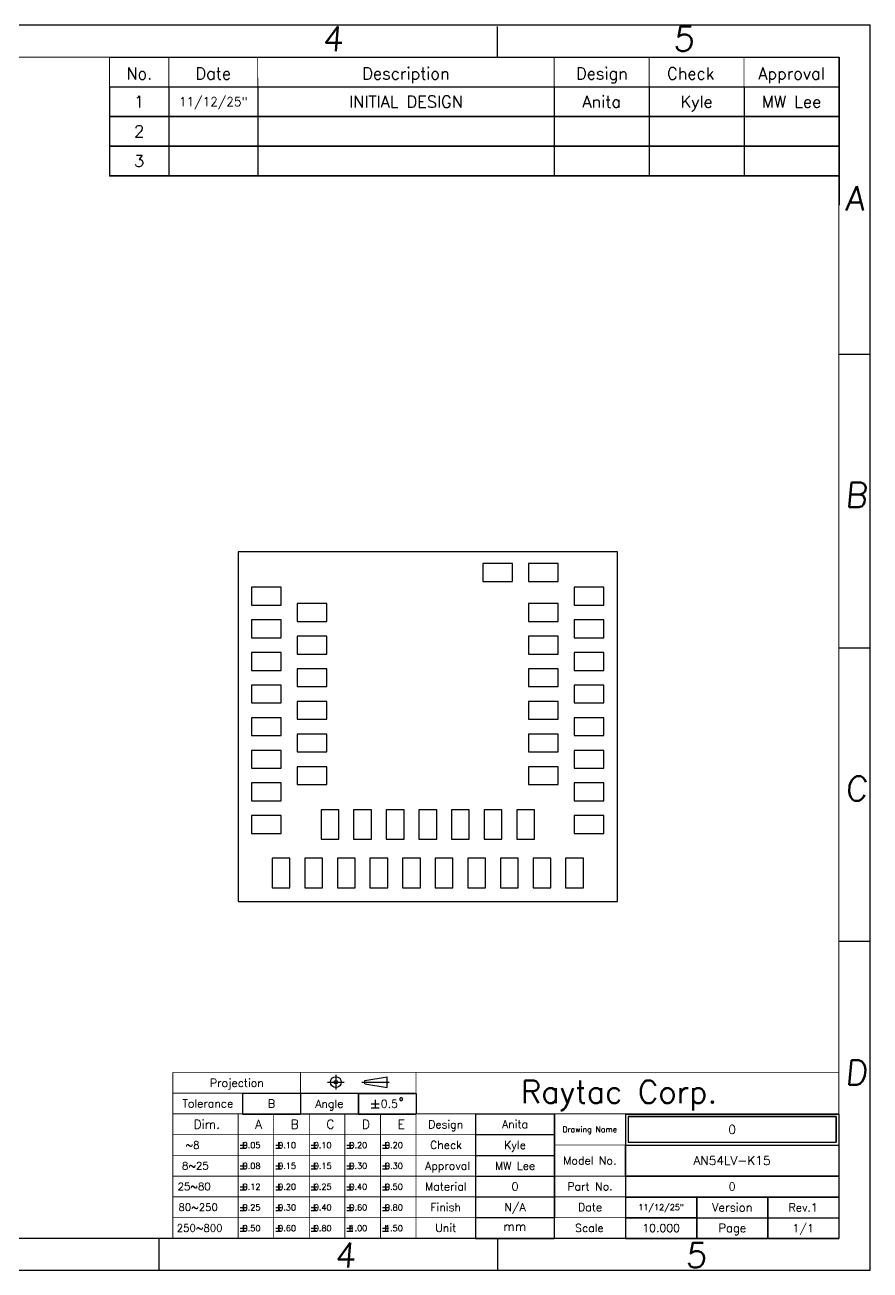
# Model space of a CAD drawing. Header units: millimetres. Extents: x 0 to 297, y 0 to 210.
# Drawn here: x 154.5 to 297, y 0 to 210 of the extents above; entities that cross this region are included whole.
import ezdxf

# ---------------------------------------------------------------- set-up
doc = ezdxf.new("R2010")
doc.units = ezdxf.units.MM
doc.header["$LTSCALE"] = 16.335
doc.linetypes.add('CENTER', pattern=[0.6, 0.375, -0.075, 0.075, -0.075])
doc.layers.get('0').update_dxf_attribs({"linetype": 'CONTINUOUS'})
doc.layers.add('DEFAULT_1', color=7, linetype='CENTER')
doc.styles.get("Standard").update_dxf_attribs({"font": 'romans.ttf'})

msp = doc.modelspace()

# ---------------------------------------------------------------- linework, layer by layer
at = {"color": 7, "linetype": 'Continuous'}
for p, q in [((0, 210), (297, 210)), ((297, 0), (297, 210)), ((234.173, 204.558), (234.173, 209.751)), ((168.763, 204.583), (291.763, 204.583)), ((291.763, 204.583), (291.763, 179.583)), ((168.741, 199.557), (291.741, 199.557)), ((168.741, 199.557), (168.741, 184.557)), ((168.763, 199.583), (291.763, 199.583)), ((178.741, 199.557), (178.741, 184.557)), ((193.741, 199.557), (193.741, 184.557)), ((243.741, 199.557), (243.741, 184.557)), ((259.741, 199.557), (259.741, 184.557)), ((275.741, 199.557), (275.741, 184.557)), ((291.741, 199.557), (291.741, 184.557)), ((168.741, 194.557), (291.741, 194.557)), ((168.763, 194.583), (291.763, 194.583)), ((168.741, 189.557), (291.741, 189.557)), ((168.763, 189.583), (291.763, 189.583)), ((168.741, 184.557), (291.741, 184.557)), ((168.763, 184.583), (291.763, 184.583)), ((291.734, 154.454), (297, 154.454)), ((190.412, 121.149), (190.412, 62.149)), ((254.412, 121.149), (190.412, 121.149)), ((254.412, 62.149), (254.412, 121.149)), ((231.712, 119.149), (231.712, 116.149)), ((236.712, 119.149), (231.712, 119.149)), ((236.712, 116.149), (236.712, 119.149)), ((239.412, 119.149), (239.412, 116.149)), ((244.412, 119.149), (239.412, 119.149)), ((244.412, 116.149), (244.412, 119.149)), ((231.712, 116.149), (236.712, 116.149)), ((239.412, 116.149), (244.412, 116.149)), ((192.712, 115.149), (192.712, 112.149)), ((197.712, 115.149), (192.712, 115.149)), ((197.712, 112.149), (197.712, 115.149)), ((252.112, 115.149), (247.112, 115.149)), ((247.112, 115.149), (247.112, 112.149)), ((252.112, 112.149), (252.112, 115.149)), ((192.712, 112.149), (197.712, 112.149)), ((200.412, 112.399), (200.412, 109.399)), ((205.412, 112.399), (200.412, 112.399)), ((205.412, 109.399), (205.412, 112.399)), ((239.412, 112.399), (239.412, 109.399)), ((244.412, 112.399), (239.412, 112.399)), ((244.412, 109.399), (244.412, 112.399)), ((247.112, 112.149), (252.112, 112.149)), ((192.712, 109.649), (192.712, 106.649)), ((197.712, 109.649), (192.712, 109.649)), ((197.712, 106.649), (197.712, 109.649)), ((200.412, 109.399), (205.412, 109.399)), ((239.412, 109.399), (244.412, 109.399)), ((252.112, 109.649), (247.112, 109.649)), ((247.112, 109.649), (247.112, 106.649)), ((252.112, 106.649), (252.112, 109.649)), ((192.712, 106.649), (197.712, 106.649)), ((200.412, 106.899), (200.412, 103.899)), ((205.412, 106.899), (200.412, 106.899)), ((205.412, 103.899), (205.412, 106.899)), ((239.412, 106.899), (239.412, 103.899)), ((244.412, 106.899), (239.412, 106.899)), ((244.412, 103.899), (244.412, 106.899)), ((247.112, 106.649), (252.112, 106.649)), ((192.712, 104.149), (192.712, 101.149)), ((197.712, 104.149), (192.712, 104.149)), ((197.712, 101.149), (197.712, 104.149)), ((200.412, 103.899), (205.412, 103.899)), ((239.412, 103.899), (244.412, 103.899)), ((252.112, 104.149), (247.112, 104.149)), ((247.112, 104.149), (247.112, 101.149)), ((252.112, 101.149), (252.112, 104.149)), ((291.734, 104.953), (297, 104.953)), ((192.712, 101.149), (197.712, 101.149)), ((200.412, 101.399), (200.412, 98.399)), ((205.412, 101.399), (200.412, 101.399)), ((205.412, 98.399), (205.412, 101.399)), ((244.412, 101.399), (239.412, 101.399)), ((239.412, 101.399), (239.412, 98.399)), ((244.412, 98.399), (244.412, 101.399)), ((247.112, 101.149), (252.112, 101.149)), ((192.712, 98.649), (192.712, 95.649)), ((197.712, 98.649), (192.712, 98.649)), ((197.712, 95.649), (197.712, 98.649)), ((200.412, 98.399), (205.412, 98.399)), ((239.412, 98.399), (244.412, 98.399)), ((252.112, 98.649), (247.112, 98.649)), ((247.112, 98.649), (247.112, 95.649)), ((252.112, 95.649), (252.112, 98.649)), ((192.712, 95.649), (197.712, 95.649)), ((200.412, 95.899), (200.412, 92.899)), ((205.412, 95.899), (200.412, 95.899)), ((205.412, 92.899), (205.412, 95.899)), ((244.412, 95.899), (239.412, 95.899)), ((239.412, 95.899), (239.412, 92.899)), ((244.412, 92.899), (244.412, 95.899)), ((247.112, 95.649), (252.112, 95.649)), ((192.712, 93.149), (192.712, 90.149)), ((197.712, 93.149), (192.712, 93.149)), ((197.712, 90.149), (197.712, 93.149)), ((200.412, 92.899), (205.412, 92.899)), ((239.412, 92.899), (244.412, 92.899)), ((252.112, 93.149), (247.112, 93.149)), ((247.112, 93.149), (247.112, 90.149)), ((252.112, 90.149), (252.112, 93.149)), ((200.412, 90.399), (200.412, 87.399)), ((205.412, 90.399), (200.412, 90.399)), ((205.412, 87.399), (205.412, 90.399)), ((244.412, 90.399), (239.412, 90.399)), ((239.412, 90.399), (239.412, 87.399)), ((244.412, 87.399), (244.412, 90.399)), ((192.712, 90.149), (197.712, 90.149)), ((247.112, 90.149), (252.112, 90.149)), ((192.712, 87.649), (192.712, 84.649)), ((197.712, 87.649), (192.712, 87.649)), ((197.712, 84.649), (197.712, 87.649)), ((200.412, 87.399), (205.412, 87.399)), ((239.412, 87.399), (244.412, 87.399)), ((252.112, 87.649), (247.112, 87.649)), ((247.112, 87.649), (247.112, 84.649)), ((252.112, 84.649), (252.112, 87.649)), ((192.712, 84.649), (197.712, 84.649)), ((200.412, 84.899), (200.412, 81.899)), ((205.412, 84.899), (200.412, 84.899)), ((205.412, 81.899), (205.412, 84.899)), ((244.412, 84.899), (239.412, 84.899)), ((239.412, 84.899), (239.412, 81.899)), ((244.412, 81.899), (244.412, 84.899)), ((247.112, 84.649), (252.112, 84.649)), ((192.712, 82.149), (192.712, 79.149)), ((197.712, 82.149), (192.712, 82.149)), ((197.712, 79.149), (197.712, 82.149)), ((252.112, 82.149), (247.112, 82.149)), ((247.112, 82.149), (247.112, 79.149)), ((252.112, 79.149), (252.112, 82.149)), ((200.412, 81.899), (205.412, 81.899)), ((239.412, 81.899), (244.412, 81.899)), ((192.712, 79.149), (197.712, 79.149)), ((247.112, 79.149), (252.112, 79.149)), ((192.712, 76.649), (192.712, 73.649)), ((197.712, 76.649), (192.712, 76.649)), ((197.712, 73.649), (197.712, 76.649)), ((204.412, 77.649), (204.412, 72.649)), ((207.412, 77.649), (204.412, 77.649)), ((207.412, 72.649), (207.412, 77.649)), ((209.912, 77.649), (209.912, 72.649)), ((212.912, 77.649), (209.912, 77.649)), ((212.912, 72.649), (212.912, 77.649)), ((218.412, 77.649), (215.412, 77.649)), ((215.412, 77.649), (215.412, 72.649)), ((218.412, 72.649), (218.412, 77.649)), ((223.912, 77.649), (220.912, 77.649)), ((220.912, 77.649), (220.912, 72.649)), ((223.912, 72.649), (223.912, 77.649)), ((229.412, 77.649), (226.412, 77.649)), ((226.412, 77.649), (226.412, 72.649)), ((229.412, 72.649), (229.412, 77.649)), ((234.912, 77.649), (231.912, 77.649)), ((231.912, 77.649), (231.912, 72.649)), ((234.912, 72.649), (234.912, 77.649)), ((240.412, 77.649), (237.412, 77.649)), ((237.412, 77.649), (237.412, 72.649)), ((240.412, 72.649), (240.412, 77.649)), ((252.112, 76.649), (247.112, 76.649)), ((247.112, 76.649), (247.112, 73.649)), ((252.112, 73.649), (252.112, 76.649)), ((192.712, 73.649), (197.712, 73.649)), ((247.112, 73.649), (252.112, 73.649)), ((204.412, 72.649), (207.412, 72.649)), ((209.912, 72.649), (212.912, 72.649)), ((215.412, 72.649), (218.412, 72.649)), ((220.912, 72.649), (223.912, 72.649)), ((226.412, 72.649), (229.412, 72.649)), ((231.912, 72.649), (234.912, 72.649)), ((237.412, 72.649), (240.412, 72.649)), ((196.162, 69.449), (196.162, 64.449)), ((199.162, 69.449), (196.162, 69.449)), ((199.162, 64.449), (199.162, 69.449)), ((201.662, 69.449), (201.662, 64.449)), ((204.662, 69.449), (201.662, 69.449)), ((204.662, 64.449), (204.662, 69.449)), ((210.162, 69.449), (207.162, 69.449)), ((207.162, 69.449), (207.162, 64.449)), ((210.162, 64.449), (210.162, 69.449)), ((215.662, 69.449), (212.662, 69.449)), ((212.662, 69.449), (212.662, 64.449)), ((215.662, 64.449), (215.662, 69.449)), ((221.162, 69.449), (218.162, 69.449)), ((218.162, 69.449), (218.162, 64.449)), ((221.162, 64.449), (221.162, 69.449)), ((226.662, 69.449), (223.662, 69.449)), ((223.662, 69.449), (223.662, 64.449)), ((226.662, 64.449), (226.662, 69.449)), ((232.162, 69.449), (229.162, 69.449)), ((229.162, 69.449), (229.162, 64.449)), ((232.162, 64.449), (232.162, 69.449)), ((237.662, 69.449), (234.662, 69.449)), ((234.662, 69.449), (234.662, 64.449)), ((237.662, 64.449), (237.662, 69.449)), ((243.162, 69.449), (240.162, 69.449)), ((240.162, 69.449), (240.162, 64.449)), ((243.162, 64.449), (243.162, 69.449)), ((248.662, 69.449), (245.662, 69.449)), ((245.662, 69.449), (245.662, 64.449)), ((248.662, 64.449), (248.662, 69.449)), ((196.162, 64.449), (199.162, 64.449)), ((201.662, 64.449), (204.662, 64.449)), ((207.162, 64.449), (210.162, 64.449)), ((212.662, 64.449), (215.662, 64.449)), ((218.162, 64.449), (221.162, 64.449)), ((223.662, 64.449), (226.662, 64.449)), ((229.162, 64.449), (232.162, 64.449)), ((234.662, 64.449), (237.662, 64.449)), ((240.162, 64.449), (243.162, 64.449)), ((245.662, 64.449), (248.662, 64.449)), ((190.412, 62.149), (254.412, 62.149)), ((291.734, 55.452), (297, 55.452)), ((211.823, 31.981), (215.542, 32.61)), ((211.823, 31.409), (211.823, 31.981)), ((215.542, 30.779), (215.542, 32.61)), ((191.19, 29.827), (220.44, 29.827)), ((191.19, 29.827), (191.19, 26.327)), ((191.193, 29.823), (200.943, 29.823)), ((191.193, 29.823), (191.193, 26.323)), ((200.94, 29.827), (200.94, 26.327)), ((200.943, 29.823), (200.943, 26.323)), ((210.69, 29.827), (210.69, 26.327)), ((210.723, 29.808), (220.473, 29.808)), ((210.723, 29.808), (210.723, 26.308)), ((211.823, 31.409), (215.542, 30.779)), ((220.473, 29.808), (220.473, 26.308)), ((212.845, 28.058), (214.195, 28.058)), ((212.845, 27.383), (214.195, 27.383)), ((213.52, 28.733), (213.52, 27.383)), ((191.19, 26.327), (220.44, 26.327)), ((191.193, 26.323), (200.943, 26.323)), ((210.723, 26.308), (220.473, 26.308)), ((230.441, 26.344), (243.741, 26.344)), ((230.441, 26.344), (230.441, 5.344)), ((230.48, 26.347), (243.78, 26.347)), ((230.48, 26.347), (230.48, 8.847)), ((243.741, 26.344), (243.741, 5.344)), ((243.78, 26.347), (243.78, 8.847)), ((255.756, 26.325), (291.756, 26.325)), ((255.756, 26.325), (255.756, 5.325)), ((256.184, 25.898), (291.284, 25.898)), ((256.184, 25.898), (256.184, 21.548)), ((291.284, 25.898), (256.184, 25.898)), ((256.184, 25.898), (256.184, 21.548)), ((291.284, 25.898), (291.284, 21.548)), ((291.284, 21.548), (291.284, 25.898)), ((291.756, 26.325), (291.756, 5.325)), ((190.763, 21.063), (191.763, 21.063)), ((191.263, 21.563), (191.263, 20.563)), ((196.763, 21.063), (197.763, 21.063)), ((197.263, 21.563), (197.263, 20.563)), ((202.763, 21.063), (203.763, 21.063)), ((203.263, 21.563), (203.263, 20.563)), ((208.763, 21.063), (209.763, 21.063)), ((209.263, 21.563), (209.263, 20.563)), ((214.763, 21.063), (215.763, 21.063)), ((215.263, 21.563), (215.263, 20.563)), ((230.441, 22.844), (243.741, 22.844)), ((230.48, 22.847), (243.78, 22.847)), ((255.721, 21.093), (291.721, 21.093)), ((255.721, 21.093), (255.721, 15.873)), ((255.756, 21.075), (291.756, 21.075)), ((256.184, 21.548), (291.284, 21.548)), ((256.184, 21.548), (291.284, 21.548)), ((291.721, 21.093), (291.721, 15.873)), ((190.763, 20.563), (191.763, 20.563)), ((196.763, 20.563), (197.763, 20.563)), ((202.763, 20.563), (203.763, 20.563)), ((208.763, 20.563), (209.763, 20.563)), ((214.763, 20.563), (215.763, 20.563)), ((230.441, 19.344), (243.741, 19.344)), ((230.48, 19.347), (243.78, 19.347)), ((190.763, 17.563), (191.763, 17.563)), ((190.763, 17.063), (191.763, 17.063)), ((191.263, 18.063), (191.263, 17.063)), ((196.763, 17.563), (197.763, 17.563)), ((196.763, 17.063), (197.763, 17.063)), ((197.263, 18.063), (197.263, 17.063)), ((202.763, 17.563), (203.763, 17.563)), ((202.763, 17.063), (203.763, 17.063)), ((203.263, 18.063), (203.263, 17.063)), ((208.763, 17.563), (209.763, 17.563)), ((208.763, 17.063), (209.763, 17.063)), ((209.263, 18.063), (209.263, 17.063)), ((214.763, 17.563), (215.763, 17.563)), ((214.763, 17.063), (215.763, 17.063)), ((215.263, 18.063), (215.263, 17.063)), ((230.441, 15.844), (243.741, 15.844)), ((230.48, 15.847), (243.78, 15.847)), ((255.721, 15.873), (291.721, 15.873)), ((255.739, 15.846), (291.739, 15.846)), ((255.739, 15.846), (255.739, 12.346)), ((255.756, 15.825), (291.756, 15.825)), ((291.739, 15.846), (291.739, 12.346)), ((190.763, 14.063), (191.763, 14.063)), ((190.763, 13.563), (191.763, 13.563)), ((191.263, 14.563), (191.263, 13.563)), ((196.763, 14.063), (197.763, 14.063)), ((196.763, 13.563), (197.763, 13.563)), ((197.263, 14.563), (197.263, 13.563)), ((202.763, 14.063), (203.763, 14.063)), ((202.763, 13.563), (203.763, 13.563)), ((203.263, 14.563), (203.263, 13.563)), ((208.763, 14.063), (209.763, 14.063)), ((208.763, 13.563), (209.763, 13.563)), ((209.263, 14.563), (209.263, 13.563)), ((214.763, 14.063), (215.763, 14.063)), ((214.763, 13.563), (215.763, 13.563)), ((215.263, 14.563), (215.263, 13.563)), ((190.763, 10.563), (191.763, 10.563)), ((191.263, 11.063), (191.263, 10.063)), ((196.763, 10.563), (197.763, 10.563)), ((197.263, 11.063), (197.263, 10.063)), ((202.763, 10.563), (203.763, 10.563)), ((203.263, 11.063), (203.263, 10.063)), ((208.763, 10.563), (209.763, 10.563)), ((209.263, 11.063), (209.263, 10.063)), ((214.763, 10.563), (215.763, 10.563)), ((215.263, 11.063), (215.263, 10.063)), ((230.441, 12.344), (243.741, 12.344)), ((230.48, 12.347), (243.78, 12.347)), ((255.739, 12.346), (291.739, 12.346)), ((255.756, 12.325), (291.756, 12.325)), ((255.765, 12.345), (267.765, 12.345)), ((255.765, 12.345), (255.765, 5.345)), ((267.756, 12.325), (267.756, 5.325)), ((267.765, 12.345), (267.765, 5.345)), ((279.718, 12.307), (291.718, 12.307)), ((279.718, 12.307), (279.718, 5.307)), ((279.756, 12.325), (279.756, 5.325)), ((291.718, 12.307), (291.718, 5.307)), ((190.763, 10.063), (191.763, 10.063)), ((196.763, 10.063), (197.763, 10.063)), ((202.763, 10.063), (203.763, 10.063)), ((208.763, 10.063), (209.763, 10.063)), ((214.763, 10.063), (215.763, 10.063)), ((230.441, 8.844), (243.741, 8.844)), ((230.48, 8.847), (243.78, 8.847)), ((255.756, 8.825), (291.756, 8.825)), ((255.765, 8.845), (267.765, 8.845)), ((279.718, 8.807), (291.718, 8.807)), ((190.763, 7.063), (191.763, 7.063)), ((190.763, 6.563), (191.763, 6.563)), ((191.263, 7.563), (191.263, 6.563)), ((196.763, 7.063), (197.763, 7.063)), ((196.763, 6.563), (197.763, 6.563)), ((197.263, 7.563), (197.263, 6.563)), ((202.763, 7.063), (203.763, 7.063)), ((202.763, 6.563), (203.763, 6.563)), ((203.263, 7.563), (203.263, 6.563)), ((208.763, 7.063), (209.763, 7.063)), ((208.763, 6.563), (209.763, 6.563)), ((209.263, 7.563), (209.263, 6.563)), ((214.763, 7.063), (215.763, 7.063)), ((214.763, 6.563), (215.763, 6.563)), ((215.263, 7.563), (215.263, 6.563)), ((177.058, 5.192), (177.058, 0)), ((230.441, 5.344), (243.741, 5.344)), ((234.173, 5.192), (234.173, 0)), ((255.756, 5.325), (291.756, 5.325)), ((255.765, 5.345), (267.765, 5.345)), ((279.718, 5.307), (291.718, 5.307)), ((0, 0), (297, 0))]:
    msp.add_line(p, q, dxfattribs=at)
for points, const_width in [([(5.266, 204.558), (291.734, 204.558)], 0.2), ([(168.734, 204.558), (168.737, 184.485)], 0.15), ([(178.717, 184.521), (178.734, 204.558)], 0.15), ([(193.75, 184.554), (193.734, 204.558)], 0.15), ([(243.734, 204.558), (243.729, 184.494)], 0.15), ([(259.734, 204.558), (259.727, 184.534)], 0.15), ([(275.734, 204.558), (275.741, 184.495)], 0.15), ([(291.734, 204.558), (291.734, 5.348)], 0.2), ([(168.734, 199.558), (291.734, 199.558)], 0.15), ([(168.734, 194.558), (291.734, 194.558)], 0.15), ([(168.734, 189.558), (291.734, 189.558)], 0.15), ([(168.734, 184.558), (291.734, 184.558)], 0.15), ([(179.434, 33.348), (291.734, 33.348)], 0.15), ([(179.434, 5.348), (179.434, 33.348)], 0.15), ([(200.934, 26.348), (200.934, 33.348)], 0.15), ([(220.434, 5.348), (220.434, 33.348)], 0.15), ([(179.434, 29.848), (220.43, 29.848)], 0.15), ([(191.184, 26.348), (191.184, 29.848)], 0.15), ([(210.684, 26.348), (210.684, 29.848)], 0.15), ([(179.434, 26.348), (291.734, 26.348)], 0.15), ([(190.434, 5.348), (190.434, 26.348)], 0.15), ([(196.434, 26.348), (196.434, 5.348)], 0.15), ([(202.434, 26.348), (202.434, 5.348)], 0.15), ([(208.434, 26.348), (208.434, 5.348)], 0.15), ([(214.434, 26.348), (214.434, 5.348)], 0.15), ([(230.434, 5.348), (230.434, 26.348)], 0.15), ([(243.734, 5.348), (243.734, 26.348)], 0.15), ([(255.734, 5.348), (255.734, 26.348)], 0.15), ([(179.434, 22.848), (243.734, 22.848)], 0.15), ([(243.734, 21.098), (291.734, 21.098)], 0.15), ([(179.434, 19.348), (243.734, 19.348)], 0.15), ([(179.434, 15.848), (291.734, 15.848)], 0.15), ([(179.434, 12.348), (291.734, 12.348)], 0.15), ([(267.734, 5.348), (267.734, 12.348)], 0.15), ([(279.734, 5.348), (279.734, 12.348)], 0.15), ([(291.734, 8.848), (179.434, 8.848)], 0.15), ([(291.734, 5.348), (5.266, 5.348)], 0.2)]:
    msp.add_lwpolyline(points, dxfattribs=dict(at, const_width=const_width))
msp.add_lwpolyline([(217.676, 28.958), (217.676, 28.733), (217.789, 28.621), (218.014, 28.621), (218.126, 28.733), (218.126, 28.958), (218.014, 29.071), (217.789, 29.071), (217.676, 28.958)], dxfattribs=at)
for radius in [0.915, 0.288]:
    msp.add_circle((206.909, 31.695), radius, dxfattribs=at)
at = {"layer": 'DEFAULT_1', "color": 7, "linetype": 'CENTER'}
for p, q in [((205.508, 31.695), (208.329, 31.695)), ((206.909, 32.936), (206.909, 30.453)), ((211.305, 31.695), (215.911, 31.695))]:
    msp.add_line(p, q, dxfattribs=at)

# ---------------------------------------------------------------- texts
at = {"color": 7, "linetype": 'Continuous', "line_spacing_factor": 0.9}
for s, insert, char_height, width, attachment_point in [('\\Q5.0;4', (204.577, 209.747), 4.15, 5.97957, 1), ('\\Q5.0;5', (263.769, 209.747), 4.15, 5.97957, 1), ('No.', (173.762, 202.813), 2, 4.92473, 2), ('Date', (186.227, 202.813), 2, 6.75986, 2), ('Description', (218.734, 202.813), 2, 16.65233, 2), ('Design', (251.775, 202.813), 2, 9.84946, 2), ('Check', (266.745, 202.813), 2, 9.33333, 2), ('Approval', (283.741, 202.813), 2, 12.6595, 2), ('1', (173.741, 198.057), 2, 1.92115, 2), ('11/12/25"', (186.241, 197.807), 1.5, 12.83871, 2), ('INITIAL DESIGN', (218.741, 198.057), 2, 22.05735, 2), ('Anita', (251.741, 198.057), 2, 7.36201, 2), ('Kyle', (267.741, 198.057), 2, 6.19355, 2), ('MW Lee', (283.741, 198.057), 2, 11.64158, 2), ('2', (173.741, 193.057), 2, 1.92115, 2), ('3', (173.741, 188.057), 2, 1.92115, 2), ('\\Q5.0;A', (292.787, 182.827), 4.15, 5.39946, 1), ('\\Q5.0;B', (292.787, 132.8), 4.15, 7.45215, 1), ('\\Q5.0;C', (292.787, 83.299), 4.15, 7.45215, 1), ('\\Q5.0;D', (292.787, 35.378), 4.15, 6.29194, 1), ('Projection', (190.218, 32.238), 1.35, 10.25806, 2), ('Raytac Corp.', (254.682, 31.963), 3.8, 38.87168, 2), ('Tolerance', (185.323, 28.773), 1.35, 9.65323, 2), ('B', (196.068, 28.748), 1.35, 1.61613, 2), ('Angle', (205.811, 28.74), 1.35, 5.34677, 2), ('{\\ftxt;\\W0.0001;\\H0.0001;\\~}{\\ftxt;\\W1.3333333333;\\H1.35; }{\\ftxt;\\W0.0001;\\H0.0001;\\~}0.5{\\ftxt;\\W0.0001;\\H0.0001;\\~}{\\ftxt;\\W0.6666666667;\\H1.35; }{\\ftxt;\\W0.0001;\\H0.0001;\\~}', (215.598, 28.733), 1.35, 8.93468, 2), ('Dim.', (182.93, 25.347), 1.5, 5, 1), ('A', (193.315, 25.347), 1.5, 1.30108, 1), ('B', (199.315, 25.347), 1.5, 1.7957, 1), ('C', (205.315, 25.347), 1.5, 1.7957, 1), ('D', (211.315, 25.347), 1.5, 1.51613, 1), ('E', (217.315, 25.347), 1.5, 1.37097, 1), ('Design', (225.437, 25.256), 1.35, 6.64839, 2), ('Anita', (237.13, 25.272), 1.35, 4.96935, 2), ('Drawing Name', (249.73, 24.193), 0.95, 10.56918, 2), ('0 ', (273.734, 24.473), 1.5, 2.95699, 2), ('   ~8', (178.982, 21.722), 1.25, 6.48746, 1), ('{\\ftxt;\\W0.0001;\\H0.0001;\\~}{\\ftxt;\\W1.1666666667;\\H1.0; }{\\ftxt;\\W0.0001;\\H0.0001;\\~}0.05', (190.763, 21.563), 1, 6.80914, 1), ('{\\ftxt;\\W0.0001;\\H0.0001;\\~}{\\ftxt;\\W1.1666666667;\\H1.0; }{\\ftxt;\\W0.0001;\\H0.0001;\\~}0.10', (196.763, 21.563), 1, 6.80914, 1), ('{\\ftxt;\\W0.0001;\\H0.0001;\\~}{\\ftxt;\\W1.1666666667;\\H1.0; }{\\ftxt;\\W0.0001;\\H0.0001;\\~}0.10', (202.763, 21.563), 1, 6.80914, 1), ('{\\ftxt;\\W0.0001;\\H0.0001;\\~}{\\ftxt;\\W1.1666666667;\\H1.0; }{\\ftxt;\\W0.0001;\\H0.0001;\\~}0.20', (208.763, 21.563), 1, 6.80914, 1), ('{\\ftxt;\\W0.0001;\\H0.0001;\\~}{\\ftxt;\\W1.1666666667;\\H1.0; }{\\ftxt;\\W0.0001;\\H0.0001;\\~}0.20', (214.763, 21.563), 1, 6.80914, 1), ('Check', (225.492, 21.775), 1.35, 6.3, 2), ('Kyle', (237.13, 21.772), 1.35, 4.18065, 2), ('Model No.', (249.743, 19.154), 1.35, 10.41774, 2), ('AN54LV-K15', (273.721, 19.233), 1.5, 14.56452, 2), ('  8~25', (179.261, 18.222), 1.25, 7.62545, 1), ('{\\ftxt;\\W0.0001;\\H0.0001;\\~}{\\ftxt;\\W1.1666666667;\\H1.0; }{\\ftxt;\\W0.0001;\\H0.0001;\\~}0.08', (190.763, 18.063), 1, 6.80914, 1), ('{\\ftxt;\\W0.0001;\\H0.0001;\\~}{\\ftxt;\\W1.1666666667;\\H1.0; }{\\ftxt;\\W0.0001;\\H0.0001;\\~}0.15', (196.763, 18.063), 1, 6.80914, 1), ('{\\ftxt;\\W0.0001;\\H0.0001;\\~}{\\ftxt;\\W1.1666666667;\\H1.0; }{\\ftxt;\\W0.0001;\\H0.0001;\\~}0.15', (202.763, 18.063), 1, 6.80914, 1), ('{\\ftxt;\\W0.0001;\\H0.0001;\\~}{\\ftxt;\\W1.1666666667;\\H1.0; }{\\ftxt;\\W0.0001;\\H0.0001;\\~}0.30', (208.763, 18.063), 1, 6.80914, 1), ('{\\ftxt;\\W0.0001;\\H0.0001;\\~}{\\ftxt;\\W1.1666666667;\\H1.0; }{\\ftxt;\\W0.0001;\\H0.0001;\\~}0.30', (214.763, 18.063), 1, 6.80914, 1), ('Approval', (225.76, 18.268), 1.35, 8.54516, 2), ('MW Lee', (237.13, 18.272), 1.35, 7.85806, 2), (' 25~80', (179.37, 14.722), 1.25, 7.56272, 1), ('Material', (225.455, 14.776), 1.35, 7.91613, 2), ('0 ', (237.13, 14.772), 1.35, 2.66129, 2), ('Part No.', (249.762, 14.8), 1.35, 8.9371, 2), ('0 ', (273.739, 14.771), 1.35, 2.66129, 2), ('{\\ftxt;\\W0.0001;\\H0.0001;\\~}{\\ftxt;\\W1.1666666667;\\H1.0; }{\\ftxt;\\W0.0001;\\H0.0001;\\~}0.12', (190.763, 14.563), 1, 6.80914, 1), ('{\\ftxt;\\W0.0001;\\H0.0001;\\~}{\\ftxt;\\W1.1666666667;\\H1.0; }{\\ftxt;\\W0.0001;\\H0.0001;\\~}0.20', (196.763, 14.563), 1, 6.80914, 1), ('{\\ftxt;\\W0.0001;\\H0.0001;\\~}{\\ftxt;\\W1.1666666667;\\H1.0; }{\\ftxt;\\W0.0001;\\H0.0001;\\~}0.25', (202.763, 14.563), 1, 6.80914, 1), ('{\\ftxt;\\W0.0001;\\H0.0001;\\~}{\\ftxt;\\W1.1666666667;\\H1.0; }{\\ftxt;\\W0.0001;\\H0.0001;\\~}0.40', (208.763, 14.563), 1, 6.80914, 1), ('{\\ftxt;\\W0.0001;\\H0.0001;\\~}{\\ftxt;\\W1.1666666667;\\H1.0; }{\\ftxt;\\W0.0001;\\H0.0001;\\~}0.50', (214.763, 14.563), 1, 6.80914, 1), (' 80~250', (179.507, 11.222), 1.25, 8.76344, 1), ('{\\ftxt;\\W0.0001;\\H0.0001;\\~}{\\ftxt;\\W1.1666666667;\\H1.0; }{\\ftxt;\\W0.0001;\\H0.0001;\\~}0.25', (190.763, 11.063), 1, 6.80914, 1), ('{\\ftxt;\\W0.0001;\\H0.0001;\\~}{\\ftxt;\\W1.1666666667;\\H1.0; }{\\ftxt;\\W0.0001;\\H0.0001;\\~}0.30', (196.763, 11.063), 1, 6.80914, 1), ('{\\ftxt;\\W0.0001;\\H0.0001;\\~}{\\ftxt;\\W1.1666666667;\\H1.0; }{\\ftxt;\\W0.0001;\\H0.0001;\\~}0.40', (202.763, 11.063), 1, 6.80914, 1), ('{\\ftxt;\\W0.0001;\\H0.0001;\\~}{\\ftxt;\\W1.1666666667;\\H1.0; }{\\ftxt;\\W0.0001;\\H0.0001;\\~}0.60', (208.763, 11.063), 1, 6.80914, 1), ('{\\ftxt;\\W0.0001;\\H0.0001;\\~}{\\ftxt;\\W1.1666666667;\\H1.0; }{\\ftxt;\\W0.0001;\\H0.0001;\\~}0.80', (214.763, 11.063), 1, 6.80914, 1), ('Finish', (225.434, 11.275), 1.35, 5.82097, 2), ('N/A ', (237.13, 11.272), 1.35, 5.39032, 2), ('Date', (249.781, 11.288), 1.35, 4.5629, 2), ('11/12/25"', (261.765, 11.095), 1, 8.55914, 2), ('Version', (273.758, 11.284), 1.42, 7.69039, 2), ('Rev.1', (285.718, 11.232), 1.35, 5.54032, 2), ('250~800', (180.08, 7.722), 1.25, 8.70072, 1), ('{\\ftxt;\\W0.0001;\\H0.0001;\\~}{\\ftxt;\\W1.1666666667;\\H1.0; }{\\ftxt;\\W0.0001;\\H0.0001;\\~}0.50', (190.763, 7.563), 1, 6.80914, 1), ('{\\ftxt;\\W0.0001;\\H0.0001;\\~}{\\ftxt;\\W1.1666666667;\\H1.0; }{\\ftxt;\\W0.0001;\\H0.0001;\\~}0.60', (196.763, 7.563), 1, 6.80914, 1), ('{\\ftxt;\\W0.0001;\\H0.0001;\\~}{\\ftxt;\\W1.1666666667;\\H1.0; }{\\ftxt;\\W0.0001;\\H0.0001;\\~}0.80', (202.763, 7.563), 1, 6.80914, 1), ('{\\ftxt;\\W0.0001;\\H0.0001;\\~}{\\ftxt;\\W1.1666666667;\\H1.0; }{\\ftxt;\\W0.0001;\\H0.0001;\\~}1.00', (208.763, 7.563), 1, 6.80914, 1), ('{\\ftxt;\\W0.0001;\\H0.0001;\\~}{\\ftxt;\\W1.1666666667;\\H1.0; }{\\ftxt;\\W0.0001;\\H0.0001;\\~}1.50', (214.763, 7.563), 1, 6.80914, 1), ('Unit', (225.445, 7.778), 1.35, 3.99194, 2), ('mm', (237.094, 8.111), 1.5, 4.30108, 2), ('Scale', (249.667, 7.776), 1.35, 5.40968, 2), ('10.000', (261.765, 7.77), 1.35, 7.14677, 2), ('Page', (273.783, 7.81), 1.42, 5.26265, 2), ('1/1', (285.718, 7.732), 1.35, 4.02097, 2), ('\\Q5.0;4', (206.654, 4.572), 4.15, 5.97957, 1), ('\\Q5.0;5', (265.846, 4.572), 4.15, 5.97957, 1)]:
    msp.add_mtext(s, dxfattribs=dict(at, insert=insert, char_height=char_height, width=width, attachment_point=attachment_point))

doc.saveas('drawing.dxf')
